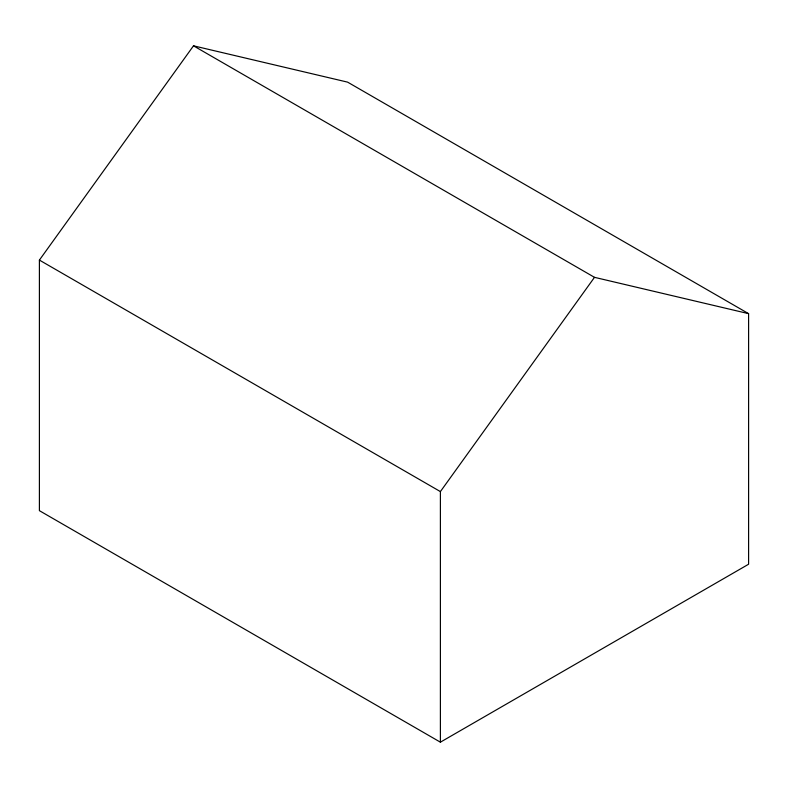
<?xml version="1.0" encoding="UTF-8"?>
<svg xmlns="http://www.w3.org/2000/svg" width="788" height="788" viewBox="0 0 788 788"><rect width="100%" height="100%" fill="white"/><g stroke="black" fill="none" stroke-linecap="round" stroke-linejoin="round"><path stroke-width="1.18" d="M39.4 260.089L193.503 45.822L347.606 82.139L748.6 313.654L748.6 564.228L440.394 742.178L39.4 510.663L39.4 260.089L440.394 491.594L440.394 742.178M440.394 491.594L594.497 277.337L748.6 313.654M193.503 45.822L594.497 277.337"/></g></svg>
